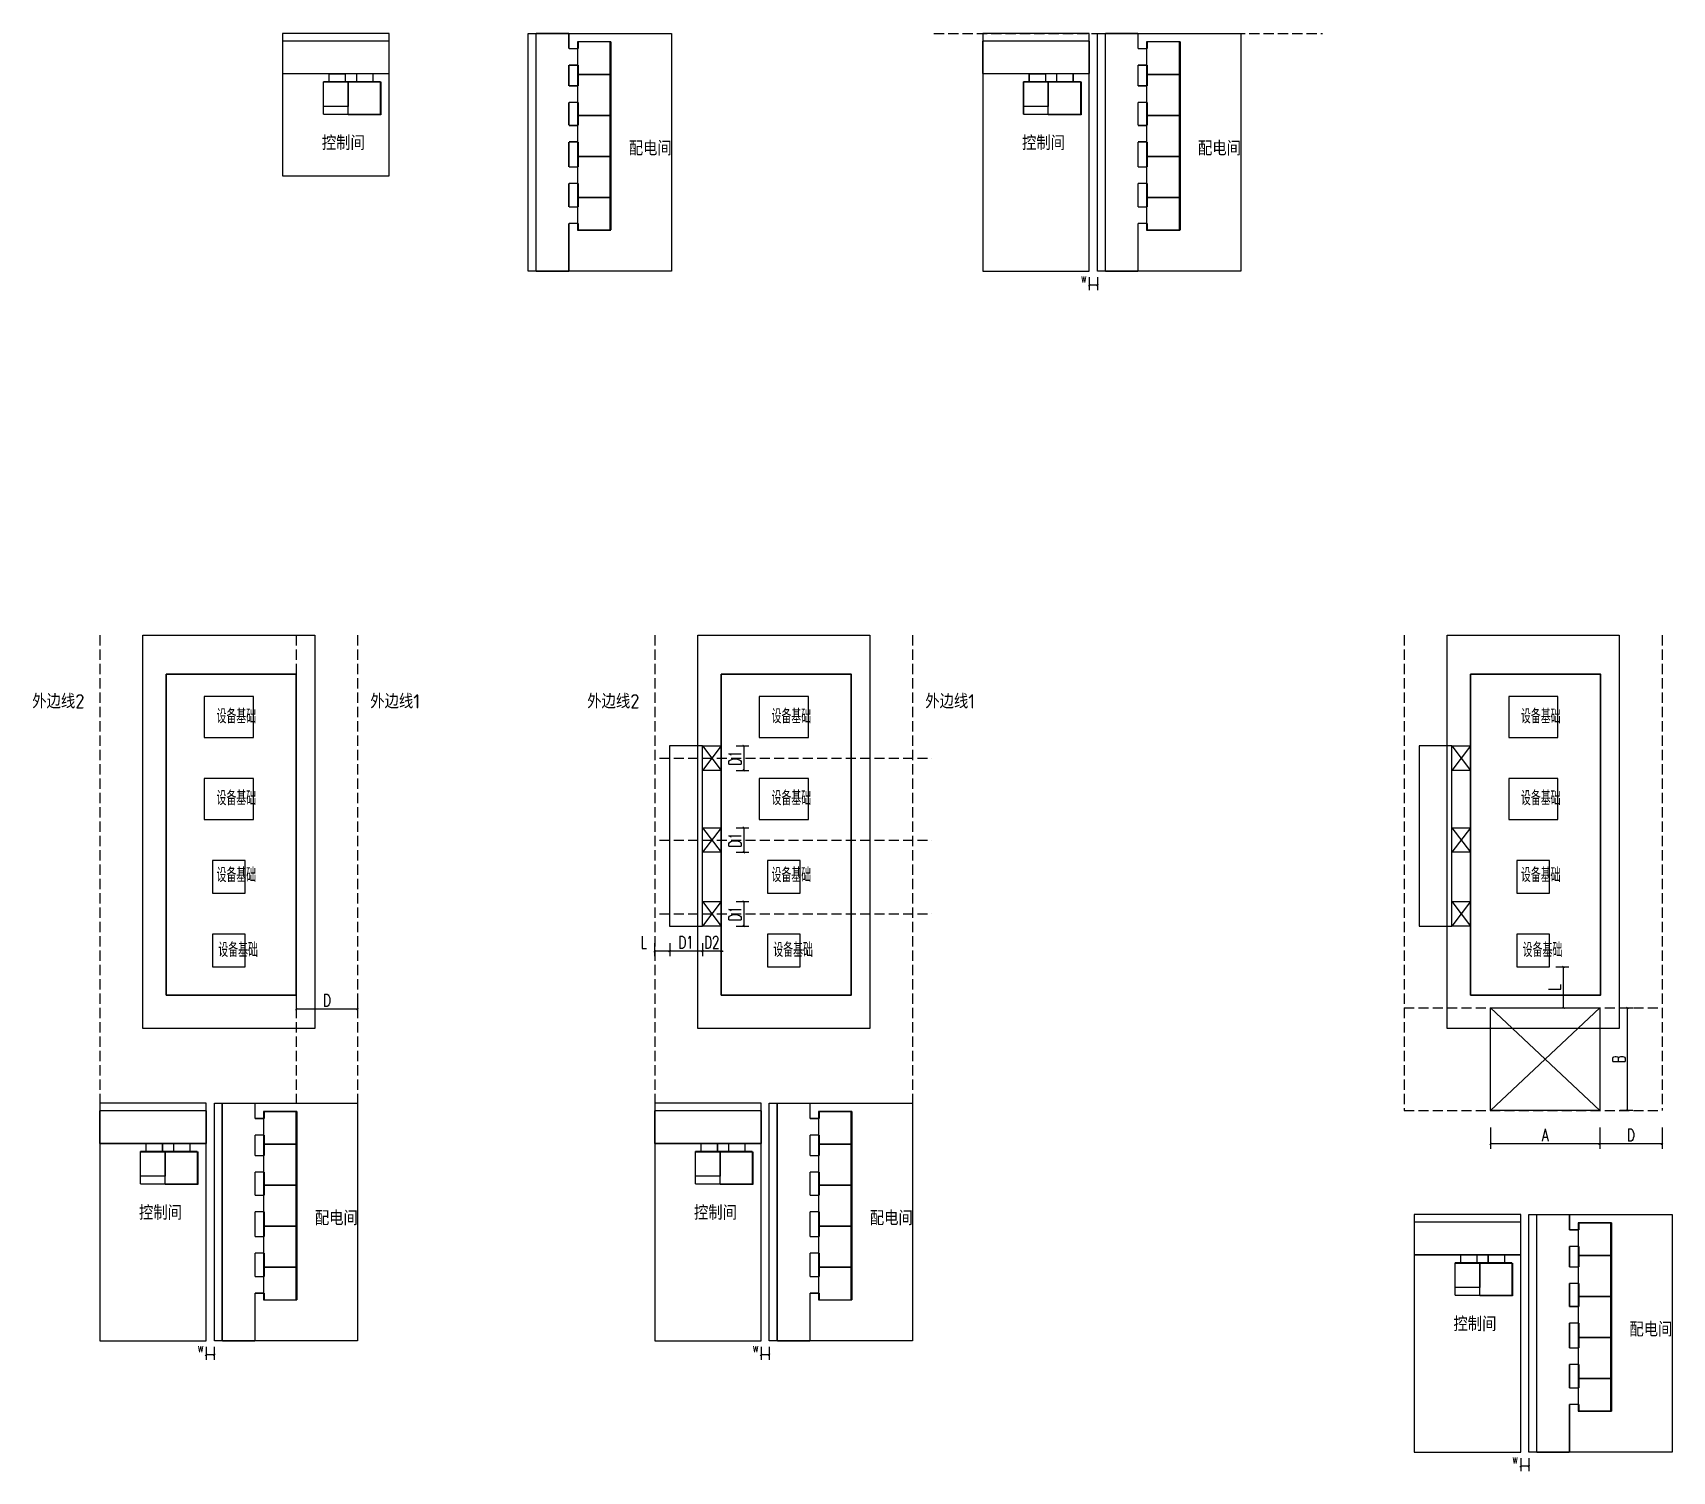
# Model space of a CAD drawing. Header units: millimetres. Extents: x 1742399 to 4898386, y 2481636 to 5226310.
# Drawn here: x 2439690 to 2479725, y 2654771 to 2689887 of the extents above; entities that cross this region are included whole.
import ezdxf

# ---------------------------------------------------------------- set-up
doc = ezdxf.new("R2010")
doc.units = ezdxf.units.MM
doc.header["$LTSCALE"] = 1000
doc.linetypes.add('DASH', pattern=[0.35, 0.25, -0.1])
for name, color, linetype in [('E-电缆沟', 2, 'Continuous'), ('E-箱柜', 3, 'Continuous'), ('PUB_DIM', 3, 'Continuous'), ('YHG_填充', 8, 'Continuous'), ('YHJ_剖面_梁板', 4, 'Continuous'), ('控制间轮廓', 7, 'Continuous'), ('电缆沟', 7, 'Continuous'), ('配电间轮廓', 7, 'Continuous')]:
    doc.layers.add(name, color=color, linetype=linetype)
doc.layers.add('管', color=1, linetype='Continuous', lineweight=30)
doc.styles.add('_TCH_DIM_T3', font='SIMPLEX', dxfattribs={"width": 0.705882, "bigfont": 'GBCBIG'})
doc.styles.add('tssdeng', font='tssdeng.shx', dxfattribs={"width": 0.7, "bigfont": 'hztxt.shx'})
doc.dimstyles.new('_TCH_ARCH&&50', dxfattribs={"dimtxt": 148.75, "dimasz": 50, "dimexe": 125, "dimexo": 150, "dimgap": 63.125, "dimtad": 1, "dimdec": 0, "dimzin": 0, "dimdsep": 46, "dimtxsty": '_TCH_DIM_T3', "dimblk": 'ARCHTICK', "dimcen": 0.09, "dimclrt": 7, "dimazin": 2, "dimtfac": 1, "dimtdec": 0, "dimtix": 1, "dimtmove": 2, "dimatfit": 3, "dimfxl": 75, "dimtolj": 1, "dimtzin": 0, "dimarcsym": 0})

# ---------------------------------------------------------------- blocks, each defined once
blk = doc.blocks.new('_ArchTick')
at = {"color": 0, "linetype": 'ByBlock', "const_width": 0.4}
blk.add_lwpolyline([(-0.5, -0.5), (0.5, 0.5)], dxfattribs=at)
blk = doc.blocks.new('*D872')
at = {"layer": 'Defpoints', "color": 0, "transparency": 16777216}
for p in [(2465489, 2684070), (2465689, 2684070), (2465489, 2683730)]:
    blk.add_point(p, dxfattribs=at)
at = {"layer": 'PUB_DIM', "color": 0, "lineweight": -2, "transparency": 16777216}
for p, q in [((2465489, 2683920), (2465489, 2683605)), ((2465689, 2683730), (2465489, 2683730)), ((2465689, 2683920), (2465689, 2683605))]:
    blk.add_line(p, q, dxfattribs=at)
at = {"layer": 'PUB_DIM', "color": 0, "lineweight": -2, "transparency": 16777216, "xscale": 50, "yscale": 50, "zscale": 50}
for p, rotation in [((2465489, 2683730), 180.000000000667), ((2465689, 2683730), 6.669864660580059e-10)]:
    blk.add_blockref('_ArchTick', p, dxfattribs=dict(at, rotation=rotation))
at = {"layer": 'PUB_DIM', "color": 7, "transparency": 16777216, "insert": (2465356, 2683867), "char_height": 148.8, "attachment_point": 5, "style": '_TCH_DIM_T3'}
blk.add_mtext('\\A1;W', dxfattribs=at)
blk = doc.blocks.new('*D873')
at = {"layer": 'Defpoints', "color": 0, "transparency": 16777216}
for p in [(2446123, 2666393), (2447623, 2666393), (2446123, 2666053)]:
    blk.add_point(p, dxfattribs=at)
at = {"layer": 'PUB_DIM', "color": 0, "lineweight": -2, "transparency": 16777216}
for p, q in [((2446123, 2666243), (2446123, 2665928)), ((2447623, 2666053), (2446123, 2666053)), ((2447623, 2666243), (2447623, 2665928))]:
    blk.add_line(p, q, dxfattribs=at)
at = {"layer": 'PUB_DIM', "color": 0, "lineweight": -2, "transparency": 16777216, "xscale": 50, "yscale": 50, "zscale": 50}
for p, rotation in [((2446123, 2666053), 180.000000000089), ((2447623, 2666053), 8.896883230136154e-11)]:
    blk.add_blockref('_ArchTick', p, dxfattribs=dict(at, rotation=rotation))
at = {"layer": 'PUB_DIM', "color": 7, "transparency": 16777216, "insert": (2446873, 2666266), "char_height": 300, "attachment_point": 5, "style": '_TCH_DIM_T3'}
blk.add_mtext('\\A1;D', dxfattribs=at)
blk = doc.blocks.new('*D874')
at = {"layer": 'Defpoints', "color": 0, "transparency": 16777216}
for p in [(2455243, 2667810), (2456043, 2667810), (2455243, 2667470)]:
    blk.add_point(p, dxfattribs=at)
at = {"layer": 'PUB_DIM', "color": 0, "lineweight": -2, "transparency": 16777216}
for p, q in [((2455243, 2667660), (2455243, 2667345)), ((2456043, 2667660), (2456043, 2667345)), ((2456043, 2667470), (2455243, 2667470))]:
    blk.add_line(p, q, dxfattribs=at)
at = {"layer": 'PUB_DIM', "color": 0, "lineweight": -2, "transparency": 16777216, "xscale": 50, "yscale": 50, "zscale": 50}
for p, rotation in [((2455243, 2667470), 180.0000000001667), ((2456043, 2667470), 1.667466165145015e-10)]:
    blk.add_blockref('_ArchTick', p, dxfattribs=dict(at, rotation=rotation))
at = {"layer": 'PUB_DIM', "color": 7, "transparency": 16777216, "insert": (2455643, 2667683), "char_height": 300, "attachment_point": 5, "style": '_TCH_DIM_T3'}
blk.add_mtext('\\A1;D1', dxfattribs=at)
blk = doc.blocks.new('*D875')
at = {"layer": 'Defpoints', "color": 0, "transparency": 16777216}
for p in [(2456043, 2667810), (2456503, 2667810), (2456043, 2667470)]:
    blk.add_point(p, dxfattribs=at)
at = {"layer": 'PUB_DIM', "color": 0, "lineweight": -2, "transparency": 16777216}
for p, q in [((2456043, 2667660), (2456043, 2667345)), ((2456503, 2667660), (2456503, 2667345)), ((2456043, 2667470), (2455993, 2667470)), ((2456503, 2667470), (2456043, 2667470)), ((2456503, 2667470), (2456553, 2667470))]:
    blk.add_line(p, q, dxfattribs=at)
at = {"layer": 'PUB_DIM', "color": 0, "lineweight": -2, "transparency": 16777216, "xscale": 50, "yscale": 50, "zscale": 50}
for p, rotation in [((2456043, 2667470), 2.899648091996659e-10), ((2456503, 2667470), 180.00000000029)]:
    blk.add_blockref('_ArchTick', p, dxfattribs=dict(at, rotation=rotation))
at = {"layer": 'PUB_DIM', "color": 7, "transparency": 16777216, "insert": (2456273, 2667683), "char_height": 300, "width": 141.18, "attachment_point": 5, "style": '_TCH_DIM_T3'}
blk.add_mtext('\\A1;D2', dxfattribs=at)
blk = doc.blocks.new('*D876')
at = {"layer": 'Defpoints', "color": 0, "transparency": 16777216}
for p in [(2456713, 2668681), (2456713, 2668081), (2457053, 2668081)]:
    blk.add_point(p, dxfattribs=at)
at = {"layer": 'PUB_DIM', "color": 0, "lineweight": -2, "transparency": 16777216}
for p, q in [((2456863, 2668681), (2457178, 2668681)), ((2457053, 2668681), (2457053, 2668081)), ((2456863, 2668081), (2457178, 2668081))]:
    blk.add_line(p, q, dxfattribs=at)
at = {"layer": 'PUB_DIM', "color": 0, "lineweight": -2, "transparency": 16777216, "xscale": 50, "yscale": 50, "zscale": 50}
for p, rotation in [((2457053, 2668681), 90), ((2457053, 2668081), 270)]:
    blk.add_blockref('_ArchTick', p, dxfattribs=dict(at, rotation=rotation))
at = {"layer": 'PUB_DIM', "color": 7, "transparency": 16777216, "insert": (2456840, 2668381), "char_height": 300, "attachment_point": 5, "rotation": 90, "style": '_TCH_DIM_T3'}
blk.add_mtext('\\A1;D1', dxfattribs=at)
blk = doc.blocks.new('*D877')
at = {"layer": 'Defpoints', "color": 0, "transparency": 16777216}
for p in [(2456713, 2670481), (2456713, 2669881), (2457053, 2669881)]:
    blk.add_point(p, dxfattribs=at)
at = {"layer": 'PUB_DIM', "color": 0, "lineweight": -2, "transparency": 16777216}
for p, q in [((2456863, 2670481), (2457178, 2670481)), ((2457053, 2670481), (2457053, 2669881)), ((2456863, 2669881), (2457178, 2669881))]:
    blk.add_line(p, q, dxfattribs=at)
at = {"layer": 'PUB_DIM', "color": 0, "lineweight": -2, "transparency": 16777216, "xscale": 50, "yscale": 50, "zscale": 50}
for p, rotation in [((2457053, 2670481), 90), ((2457053, 2669881), 270)]:
    blk.add_blockref('_ArchTick', p, dxfattribs=dict(at, rotation=rotation))
at = {"layer": 'PUB_DIM', "color": 7, "transparency": 16777216, "insert": (2456840, 2670181), "char_height": 300, "attachment_point": 5, "rotation": 90, "style": '_TCH_DIM_T3'}
blk.add_mtext('\\A1;D1', dxfattribs=at)
blk = doc.blocks.new('*D878')
at = {"layer": 'Defpoints', "color": 0, "transparency": 16777216}
for p in [(2456713, 2672481), (2456713, 2671881), (2457053, 2671881)]:
    blk.add_point(p, dxfattribs=at)
at = {"layer": 'PUB_DIM', "color": 0, "lineweight": -2, "transparency": 16777216}
for p, q in [((2456863, 2672481), (2457178, 2672481)), ((2457053, 2672481), (2457053, 2671881)), ((2456863, 2671881), (2457178, 2671881))]:
    blk.add_line(p, q, dxfattribs=at)
at = {"layer": 'PUB_DIM', "color": 0, "lineweight": -2, "transparency": 16777216, "xscale": 50, "yscale": 50, "zscale": 50}
for p, rotation in [((2457053, 2672481), 90), ((2457053, 2671881), 270)]:
    blk.add_blockref('_ArchTick', p, dxfattribs=dict(at, rotation=rotation))
at = {"layer": 'PUB_DIM', "color": 7, "transparency": 16777216, "insert": (2456840, 2672181), "char_height": 300, "attachment_point": 5, "rotation": 90, "style": '_TCH_DIM_T3'}
blk.add_mtext('\\A1;D1', dxfattribs=at)
blk = doc.blocks.new('*D879')
at = {"layer": 'Defpoints', "color": 0, "transparency": 16777216}
for p in [(2454876, 2667810), (2455243, 2667810), (2454876, 2667470)]:
    blk.add_point(p, dxfattribs=at)
at = {"layer": 'PUB_DIM', "color": 0, "lineweight": -2, "transparency": 16777216}
for p, q in [((2454876, 2667660), (2454876, 2667345)), ((2455243, 2667660), (2455243, 2667345)), ((2455243, 2667470), (2454876, 2667470))]:
    blk.add_line(p, q, dxfattribs=at)
at = {"layer": 'PUB_DIM', "color": 0, "lineweight": -2, "transparency": 16777216, "xscale": 50, "yscale": 50, "zscale": 50}
for p, rotation in [((2454876, 2667470), 180.0000000003643), ((2455243, 2667470), 3.643485513293853e-10)]:
    blk.add_blockref('_ArchTick', p, dxfattribs=dict(at, rotation=rotation))
at = {"layer": 'PUB_DIM', "color": 7, "transparency": 16777216, "insert": (2454609, 2667683), "char_height": 300, "attachment_point": 5, "style": '_TCH_DIM_T3'}
blk.add_mtext('\\A1;L', dxfattribs=at)
blk = doc.blocks.new('*D881')
at = {"layer": 'Defpoints', "color": 0, "transparency": 16777216}
for p in [(2476732, 2667081), (2477072, 2667081), (2476732, 2666081)]:
    blk.add_point(p, dxfattribs=at)
at = {"layer": 'PUB_DIM', "color": 0, "lineweight": -2, "transparency": 16777216}
for p, q in [((2476882, 2667081), (2477197, 2667081)), ((2477072, 2666081), (2477072, 2667081)), ((2476882, 2666081), (2477197, 2666081))]:
    blk.add_line(p, q, dxfattribs=at)
at = {"layer": 'PUB_DIM', "color": 0, "lineweight": -2, "transparency": 16777216, "xscale": 50, "yscale": 50, "zscale": 50}
for p, rotation in [((2477072, 2667081), 90), ((2477072, 2666081), 270)]:
    blk.add_blockref('_ArchTick', p, dxfattribs=dict(at, rotation=rotation))
at = {"layer": 'PUB_DIM', "color": 7, "transparency": 16777216, "insert": (2476858, 2666581), "char_height": 300, "width": 60, "attachment_point": 5, "rotation": 90, "style": '_TCH_DIM_T3'}
blk.add_mtext('\\A1;L', dxfattribs=at)
blk = doc.blocks.new('*D880')
at = {"layer": 'Defpoints', "color": 0, "transparency": 16777216}
for p in [(2478296, 2666081), (2478636, 2666081), (2478296, 2663581)]:
    blk.add_point(p, dxfattribs=at)
at = {"layer": 'PUB_DIM', "color": 0, "lineweight": -2, "transparency": 16777216}
for p, q in [((2478446, 2666081), (2478761, 2666081)), ((2478636, 2663581), (2478636, 2666081)), ((2478446, 2663581), (2478761, 2663581))]:
    blk.add_line(p, q, dxfattribs=at)
at = {"layer": 'PUB_DIM', "color": 0, "lineweight": -2, "transparency": 16777216, "xscale": 50, "yscale": 50, "zscale": 50}
for p, rotation in [((2478636, 2666081), 90), ((2478636, 2663581), 270)]:
    blk.add_blockref('_ArchTick', p, dxfattribs=dict(at, rotation=rotation))
at = {"layer": 'PUB_DIM', "color": 7, "transparency": 16777216, "insert": (2478423, 2664831), "char_height": 300, "width": 60, "attachment_point": 5, "rotation": 90, "style": '_TCH_DIM_T3'}
blk.add_mtext('\\A1;B ', dxfattribs=at)
blk = doc.blocks.new('*D882')
at = {"layer": 'Defpoints', "color": 0, "transparency": 16777216}
for p in [(2477955, 2663314), (2479477, 2663314), (2477955, 2662764)]:
    blk.add_point(p, dxfattribs=at)
at = {"layer": 'PUB_DIM', "color": 0, "lineweight": -2, "transparency": 16777216}
for p, q in [((2477955, 2663164), (2477955, 2662639)), ((2479477, 2663164), (2479477, 2662639)), ((2479477, 2662764), (2477955, 2662764))]:
    blk.add_line(p, q, dxfattribs=at)
at = {"layer": 'PUB_DIM', "color": 0, "lineweight": -2, "transparency": 16777216, "xscale": 50, "yscale": 50, "zscale": 50}
for p, rotation in [((2477955, 2662764), 180.0000000000526), ((2479477, 2662764), 5.259792601464142e-11)]:
    blk.add_blockref('_ArchTick', p, dxfattribs=dict(at, rotation=rotation))
at = {"layer": 'PUB_DIM', "color": 7, "transparency": 16777216, "insert": (2478716, 2662977), "char_height": 300, "width": 262.18, "attachment_point": 5, "style": '_TCH_DIM_T3'}
blk.add_mtext('\\A1;D', dxfattribs=at)
blk = doc.blocks.new('*D883')
at = {"layer": 'Defpoints', "color": 0, "transparency": 16777216}
for p in [(2475291, 2663314), (2477955, 2663314), (2475291, 2662764)]:
    blk.add_point(p, dxfattribs=at)
at = {"layer": 'PUB_DIM', "color": 0, "lineweight": -2, "transparency": 16777216}
for p, q in [((2475291, 2663164), (2475291, 2662639)), ((2477955, 2663164), (2477955, 2662639)), ((2477955, 2662764), (2475291, 2662764))]:
    blk.add_line(p, q, dxfattribs=at)
at = {"layer": 'PUB_DIM', "color": 0, "lineweight": -2, "transparency": 16777216, "xscale": 50, "yscale": 50, "zscale": 50}
for p, rotation in [((2475291, 2662764), 180.0000000000201), ((2477955, 2662764), 2.006395050102583e-11)]:
    blk.add_blockref('_ArchTick', p, dxfattribs=dict(at, rotation=rotation))
at = {"layer": 'PUB_DIM', "color": 7, "transparency": 16777216, "insert": (2476623, 2662977), "char_height": 300, "width": 262.18, "attachment_point": 5, "style": '_TCH_DIM_T3'}
blk.add_mtext('\\A1;A', dxfattribs=at)
blk = doc.blocks.new('*D920')
at = {"layer": 'Defpoints', "color": 0, "transparency": 16777216}
for p in [(2443923, 2657953), (2444123, 2657953), (2443923, 2657613)]:
    blk.add_point(p, dxfattribs=at)
at = {"layer": 'PUB_DIM', "color": 0, "lineweight": -2, "transparency": 16777216}
for p, q in [((2443923, 2657803), (2443923, 2657488)), ((2444123, 2657613), (2443923, 2657613)), ((2444123, 2657803), (2444123, 2657488))]:
    blk.add_line(p, q, dxfattribs=at)
at = {"layer": 'PUB_DIM', "color": 0, "lineweight": -2, "transparency": 16777216, "xscale": 50, "yscale": 50, "zscale": 50}
for p, rotation in [((2443923, 2657613), 180.000000000667), ((2444123, 2657613), 6.669864660580059e-10)]:
    blk.add_blockref('_ArchTick', p, dxfattribs=dict(at, rotation=rotation))
at = {"layer": 'PUB_DIM', "color": 7, "transparency": 16777216, "insert": (2443790, 2657751), "char_height": 148.8, "attachment_point": 5, "style": '_TCH_DIM_T3'}
blk.add_mtext('\\A1;W', dxfattribs=at)
blk = doc.blocks.new('*D921')
at = {"layer": 'Defpoints', "color": 0, "transparency": 16777216}
for p in [(2457476, 2657953), (2457676, 2657953), (2457476, 2657613)]:
    blk.add_point(p, dxfattribs=at)
at = {"layer": 'PUB_DIM', "color": 0, "lineweight": -2, "transparency": 16777216}
for p, q in [((2457476, 2657803), (2457476, 2657488)), ((2457676, 2657613), (2457476, 2657613)), ((2457676, 2657803), (2457676, 2657488))]:
    blk.add_line(p, q, dxfattribs=at)
at = {"layer": 'PUB_DIM', "color": 0, "lineweight": -2, "transparency": 16777216, "xscale": 50, "yscale": 50, "zscale": 50}
for p, rotation in [((2457476, 2657613), 180.000000000667), ((2457676, 2657613), 6.669864660580059e-10)]:
    blk.add_blockref('_ArchTick', p, dxfattribs=dict(at, rotation=rotation))
at = {"layer": 'PUB_DIM', "color": 7, "transparency": 16777216, "insert": (2457343, 2657751), "char_height": 148.8, "attachment_point": 5, "style": '_TCH_DIM_T3'}
blk.add_mtext('\\A1;W', dxfattribs=at)
blk = doc.blocks.new('*D922')
at = {"layer": 'Defpoints', "color": 0, "transparency": 16777216}
for p in [(2476025, 2655236), (2476225, 2655236), (2476025, 2654896)]:
    blk.add_point(p, dxfattribs=at)
at = {"layer": 'PUB_DIM', "color": 0, "lineweight": -2, "transparency": 16777216}
for p, q in [((2476025, 2655086), (2476025, 2654771)), ((2476225, 2654896), (2476025, 2654896)), ((2476225, 2655086), (2476225, 2654771))]:
    blk.add_line(p, q, dxfattribs=at)
at = {"layer": 'PUB_DIM', "color": 0, "lineweight": -2, "transparency": 16777216, "xscale": 50, "yscale": 50, "zscale": 50}
for p, rotation in [((2476025, 2654896), 180.000000000667), ((2476225, 2654896), 6.669864660580059e-10)]:
    blk.add_blockref('_ArchTick', p, dxfattribs=dict(at, rotation=rotation))
at = {"layer": 'PUB_DIM', "color": 7, "transparency": 16777216, "insert": (2475892, 2655033), "char_height": 148.8, "attachment_point": 5, "style": '_TCH_DIM_T3'}
blk.add_mtext('\\A1;W', dxfattribs=at)

msp = doc.modelspace()

# ---------------------------------------------------------------- linework, layer by layer
at = {"layer": 'E-电缆沟', "const_width": 35}
for points in [[(2448390.5, 2689687), (2445790.5, 2689687)], [(2445790.5, 2689687), (2445790.5, 2688887)], [(2448390.5, 2689687), (2448390.5, 2688887)], [(2451980.4, 2689869.9), (2451980.4, 2689297.2)], [(2451980.4, 2689869.9), (2452780.4, 2689869.9)], [(2452780.4, 2689869.9), (2452780.4, 2689497.2)], [(2453009.9, 2689669.7), (2453009.9, 2689497.2)], [(2453009.9, 2689669.7), (2453809.9, 2689669.7)], [(2453809.9, 2689669.7), (2453809.9, 2689297.2)], [(2465489.3, 2689687), (2462889.3, 2689687)], [(2462889.3, 2689687), (2462889.3, 2688887)], [(2465489.3, 2689687), (2465489.3, 2688887)], [(2465880.9, 2689869.9), (2465880.9, 2689297.2)], [(2465880.9, 2689869.9), (2466680.9, 2689869.9)], [(2466680.9, 2689869.9), (2466680.9, 2689497.2)], [(2466910.4, 2689669.7), (2466910.4, 2689497.2)], [(2466910.4, 2689669.7), (2467710.4, 2689669.7)], [(2467710.4, 2689669.7), (2467710.4, 2689297.2)], [(2451980.4, 2689297.2), (2451980.4, 2688391.8)], [(2453009.9, 2689497.2), (2452780.4, 2689497.2)], [(2453809.9, 2689297.2), (2453809.9, 2688391.8)], [(2465880.9, 2689297.2), (2465880.9, 2688391.8)], [(2466910.4, 2689497.2), (2466680.9, 2689497.2)], [(2467710.4, 2689297.2), (2467710.4, 2688391.8)], [(2448390.5, 2688887), (2445790.5, 2688887)], [(2446923.8, 2688696.3), (2446923.8, 2688886.7)], [(2447323.8, 2688886.7), (2446923.8, 2688886.7)], [(2447323.8, 2688696.3), (2447323.8, 2688886.7)], [(2447596.9, 2688696.4), (2447596.9, 2688887.6)], [(2447996.9, 2688887.6), (2447596.9, 2688887.6)], [(2447996.9, 2688696.4), (2447996.9, 2688887.6)], [(2453009.9, 2689097.2), (2452780.4, 2689097.2)], [(2452780.4, 2689097.2), (2452780.4, 2688591.8)], [(2453009.9, 2689097.2), (2453009.9, 2688591.8)], [(2465489.3, 2688887), (2462889.3, 2688887)], [(2464022.6, 2688696.3), (2464022.6, 2688886.7)], [(2464422.6, 2688886.7), (2464022.6, 2688886.7)], [(2464422.6, 2688696.3), (2464422.6, 2688886.7)], [(2464695.7, 2688696.4), (2464695.7, 2688887.6)], [(2465095.7, 2688887.6), (2464695.7, 2688887.6)], [(2465095.7, 2688696.4), (2465095.7, 2688887.6)], [(2466910.4, 2689097.2), (2466680.9, 2689097.2)], [(2466680.9, 2689097.2), (2466680.9, 2688591.8)], [(2466910.4, 2689097.2), (2466910.4, 2688591.8)], [(2448178.4, 2688697), (2446784.1, 2688697)], [(2446784.1, 2688697), (2446784.1, 2687897)], [(2447323.8, 2688696.3), (2446923.8, 2688696.3)], [(2447996.9, 2688696.4), (2447596.9, 2688696.4)], [(2448178.4, 2688697), (2448178.4, 2687897)], [(2451980.4, 2688391.8), (2451980.4, 2687424.8)], [(2453009.9, 2688591.8), (2452780.4, 2688591.8)], [(2453809.9, 2688391.8), (2453809.9, 2687424.8)], [(2465277.2, 2688697), (2463882.9, 2688697)], [(2463882.9, 2688697), (2463882.9, 2687897)], [(2464422.6, 2688696.3), (2464022.6, 2688696.3)], [(2465095.7, 2688696.4), (2464695.7, 2688696.4)], [(2465277.2, 2688697), (2465277.2, 2687897)], [(2465880.9, 2688391.8), (2465880.9, 2687424.8)], [(2466910.4, 2688591.8), (2466680.9, 2688591.8)], [(2467710.4, 2688391.8), (2467710.4, 2687424.8)], [(2453009.9, 2688191.8), (2452780.4, 2688191.8)], [(2452780.4, 2688191.8), (2452780.4, 2687624.8)], [(2453009.9, 2688191.8), (2453009.9, 2687624.8)], [(2466910.4, 2688191.8), (2466680.9, 2688191.8)], [(2466680.9, 2688191.8), (2466680.9, 2687624.8)], [(2466910.4, 2688191.8), (2466910.4, 2687624.8)], [(2448178.4, 2687897), (2446784.1, 2687897)], [(2453009.9, 2687624.8), (2452780.4, 2687624.8)], [(2465277.2, 2687897), (2463882.9, 2687897)], [(2466910.4, 2687624.8), (2466680.9, 2687624.8)], [(2451980.4, 2687424.8), (2451980.4, 2686413.3)], [(2452780.4, 2687224.8), (2452780.4, 2686613.3)], [(2453009.9, 2687224.8), (2452780.4, 2687224.8)], [(2453009.9, 2687224.8), (2453009.9, 2686613.3)], [(2453809.9, 2687424.8), (2453809.9, 2686413.3)], [(2465880.9, 2687424.8), (2465880.9, 2686413.3)], [(2466680.9, 2687224.8), (2466680.9, 2686613.3)], [(2466910.4, 2687224.8), (2466680.9, 2687224.8)], [(2466910.4, 2687224.8), (2466910.4, 2686613.3)], [(2467710.4, 2687424.8), (2467710.4, 2686413.3)], [(2451980.4, 2686413.3), (2451980.4, 2685434.8)], [(2453009.9, 2686613.3), (2452780.4, 2686613.3)], [(2453809.9, 2686413.3), (2453809.9, 2685434.8)], [(2465880.9, 2686413.3), (2465880.9, 2685434.8)], [(2466910.4, 2686613.3), (2466680.9, 2686613.3)], [(2467710.4, 2686413.3), (2467710.4, 2685434.8)], [(2453009.9, 2686213.3), (2452780.4, 2686213.3)], [(2452780.4, 2686213.3), (2452780.4, 2685634.8)], [(2453009.9, 2686213.3), (2453009.9, 2685634.8)], [(2466910.4, 2686213.3), (2466680.9, 2686213.3)], [(2466680.9, 2686213.3), (2466680.9, 2685634.8)], [(2466910.4, 2686213.3), (2466910.4, 2685634.8)], [(2453009.9, 2685634.8), (2452780.4, 2685634.8)], [(2466910.4, 2685634.8), (2466680.9, 2685634.8)], [(2451980.4, 2685434.8), (2451980.4, 2684065.1)], [(2453009.9, 2685234.8), (2452780.4, 2685234.8)], [(2452780.4, 2685234.8), (2452780.4, 2684065.1)], [(2453009.9, 2685234.8), (2453009.9, 2685069.9)], [(2453809.9, 2685434.8), (2453809.9, 2685069.9)], [(2465880.9, 2685434.8), (2465880.9, 2684065.1)], [(2466910.4, 2685234.8), (2466680.9, 2685234.8)], [(2466680.9, 2685234.8), (2466680.9, 2684065.1)], [(2466910.4, 2685234.8), (2466910.4, 2685069.9)], [(2467710.4, 2685434.8), (2467710.4, 2685069.9)], [(2453009.9, 2685069.9), (2453809.9, 2685069.9)], [(2466910.4, 2685069.9), (2467710.4, 2685069.9)], [(2451980.4, 2684065.1), (2452780.4, 2684065.1)], [(2465880.9, 2684065.1), (2466680.9, 2684065.1)], [(2443923.4, 2663570.4), (2441323.4, 2663570.4)], [(2441323.4, 2663570.4), (2441323.4, 2662770.4)], [(2443923.4, 2663570.4), (2443923.4, 2662770.4)], [(2444315, 2663753.2), (2444315, 2663180.5)], [(2445115, 2663753.2), (2445115, 2663380.5)], [(2445344.5, 2663553), (2445344.5, 2663380.5)], [(2445344.5, 2663553), (2446144.5, 2663553)], [(2446144.5, 2663553), (2446144.5, 2663180.5)], [(2457476.5, 2663570.4), (2454876.5, 2663570.4)], [(2454876.5, 2663570.4), (2454876.5, 2662770.4)], [(2457476.5, 2663570.4), (2457476.5, 2662770.4)], [(2457868, 2663753.2), (2457868, 2663180.5)], [(2458668, 2663753.2), (2458668, 2663380.5)], [(2458897.5, 2663553), (2458897.5, 2663380.5)], [(2458897.5, 2663553), (2459697.5, 2663553)], [(2459697.5, 2663553), (2459697.5, 2663180.5)], [(2444315, 2663180.5), (2444315, 2662275.1)], [(2445344.5, 2663380.5), (2445115, 2663380.5)], [(2446144.5, 2663180.5), (2446144.5, 2662275.1)], [(2457868, 2663180.5), (2457868, 2662275.1)], [(2458897.5, 2663380.5), (2458668, 2663380.5)], [(2459697.5, 2663180.5), (2459697.5, 2662275.1)], [(2443923.4, 2662770.4), (2441323.4, 2662770.4)], [(2442456.7, 2662579.7), (2442456.7, 2662770.1)], [(2442856.7, 2662770.1), (2442456.7, 2662770.1)], [(2442856.7, 2662579.7), (2442856.7, 2662770.1)], [(2443129.8, 2662579.7), (2443129.8, 2662770.9)], [(2443529.8, 2662770.9), (2443129.8, 2662770.9)], [(2443529.8, 2662579.7), (2443529.8, 2662770.9)], [(2445344.5, 2662980.5), (2445115, 2662980.5)], [(2445115, 2662980.5), (2445115, 2662475.1)], [(2445344.5, 2662980.5), (2445344.5, 2662475.1)], [(2457476.5, 2662770.4), (2454876.5, 2662770.4)], [(2456009.8, 2662579.7), (2456009.8, 2662770.1)], [(2456409.8, 2662770.1), (2456009.8, 2662770.1)], [(2456409.8, 2662579.7), (2456409.8, 2662770.1)], [(2456682.8, 2662579.7), (2456682.8, 2662770.9)], [(2457082.8, 2662770.9), (2456682.8, 2662770.9)], [(2457082.8, 2662579.7), (2457082.8, 2662770.9)], [(2458897.5, 2662980.5), (2458668, 2662980.5)], [(2458668, 2662980.5), (2458668, 2662475.1)], [(2458897.5, 2662980.5), (2458897.5, 2662475.1)], [(2443711.2, 2662580.3), (2442317, 2662580.3)], [(2442317, 2662580.3), (2442317, 2661780.3)], [(2442856.7, 2662579.7), (2442456.7, 2662579.7)], [(2443529.8, 2662579.7), (2443129.8, 2662579.7)], [(2443711.2, 2662580.3), (2443711.2, 2661780.3)], [(2445344.5, 2662475.1), (2445115, 2662475.1)], [(2457264.3, 2662580.3), (2455870, 2662580.3)], [(2455870, 2662580.3), (2455870, 2661780.3)], [(2456409.8, 2662579.7), (2456009.8, 2662579.7)], [(2457082.8, 2662579.7), (2456682.8, 2662579.7)], [(2457264.3, 2662580.3), (2457264.3, 2661780.3)], [(2458897.5, 2662475.1), (2458668, 2662475.1)], [(2444315, 2662275.1), (2444315, 2661308.2)], [(2445344.5, 2662075.1), (2445115, 2662075.1)], [(2445115, 2662075.1), (2445115, 2661508.2)], [(2445344.5, 2662075.1), (2445344.5, 2661508.2)], [(2446144.5, 2662275.1), (2446144.5, 2661308.2)], [(2457868, 2662275.1), (2457868, 2661308.2)], [(2458897.5, 2662075.1), (2458668, 2662075.1)], [(2458668, 2662075.1), (2458668, 2661508.2)], [(2458897.5, 2662075.1), (2458897.5, 2661508.2)], [(2459697.5, 2662275.1), (2459697.5, 2661308.2)], [(2443711.2, 2661780.3), (2442317, 2661780.3)], [(2457264.3, 2661780.3), (2455870, 2661780.3)], [(2444315, 2661308.2), (2444315, 2660296.6)], [(2445344.5, 2661508.2), (2445115, 2661508.2)], [(2446144.5, 2661308.2), (2446144.5, 2660296.6)], [(2457868, 2661308.2), (2457868, 2660296.6)], [(2458897.5, 2661508.2), (2458668, 2661508.2)], [(2459697.5, 2661308.2), (2459697.5, 2660296.6)], [(2445115, 2661108.2), (2445115, 2660496.6)], [(2445344.5, 2661108.2), (2445115, 2661108.2)], [(2445344.5, 2661108.2), (2445344.5, 2660496.6)], [(2458668, 2661108.2), (2458668, 2660496.6)], [(2458897.5, 2661108.2), (2458668, 2661108.2)], [(2458897.5, 2661108.2), (2458897.5, 2660496.6)], [(2476025.3, 2660852.9), (2473425.3, 2660852.9)], [(2473425.3, 2660852.9), (2473425.3, 2660052.9)], [(2476025.3, 2660852.9), (2476025.3, 2660052.9)], [(2476416.8, 2661035.7), (2476416.8, 2660463)], [(2477216.8, 2661035.7), (2477216.8, 2660663)], [(2477446.3, 2660835.5), (2477446.3, 2660663)], [(2477446.3, 2660835.5), (2478246.3, 2660835.5)], [(2478246.3, 2660835.5), (2478246.3, 2660463)], [(2445344.5, 2660496.6), (2445115, 2660496.6)], [(2458897.5, 2660496.6), (2458668, 2660496.6)], [(2476416.8, 2660463), (2476416.8, 2659557.6)], [(2477446.3, 2660663), (2477216.8, 2660663)], [(2478246.3, 2660463), (2478246.3, 2659557.6)], [(2444315, 2660296.6), (2444315, 2659318.1)], [(2445344.5, 2660096.6), (2445115, 2660096.6)], [(2445115, 2660096.6), (2445115, 2659518.1)], [(2445344.5, 2660096.6), (2445344.5, 2659518.1)], [(2446144.5, 2660296.6), (2446144.5, 2659318.1)], [(2457868, 2660296.6), (2457868, 2659318.1)], [(2458897.5, 2660096.6), (2458668, 2660096.6)], [(2458668, 2660096.6), (2458668, 2659518.1)], [(2458897.5, 2660096.6), (2458897.5, 2659518.1)], [(2459697.5, 2660296.6), (2459697.5, 2659318.1)], [(2476025.3, 2660052.9), (2473425.3, 2660052.9)], [(2474558.6, 2659862.2), (2474558.6, 2660052.6)], [(2474958.6, 2660052.6), (2474558.6, 2660052.6)], [(2474958.6, 2659862.2), (2474958.6, 2660052.6)], [(2475231.6, 2659862.2), (2475231.6, 2660053.5)], [(2475631.6, 2660053.5), (2475231.6, 2660053.5)], [(2475631.6, 2659862.2), (2475631.6, 2660053.5)], [(2477446.3, 2660263), (2477216.8, 2660263)], [(2477216.8, 2660263), (2477216.8, 2659757.6)], [(2477446.3, 2660263), (2477446.3, 2659757.6)], [(2475813.1, 2659862.9), (2474418.8, 2659862.9)], [(2474418.8, 2659862.9), (2474418.8, 2659062.9)], [(2474958.6, 2659862.2), (2474558.6, 2659862.2)], [(2475631.6, 2659862.2), (2475231.6, 2659862.2)], [(2475813.1, 2659862.9), (2475813.1, 2659062.9)], [(2476416.8, 2659557.6), (2476416.8, 2658590.7)], [(2477446.3, 2659757.6), (2477216.8, 2659757.6)], [(2478246.3, 2659557.6), (2478246.3, 2658590.7)], [(2444315, 2659318.1), (2444315, 2657948.4)], [(2445344.5, 2659518.1), (2445115, 2659518.1)], [(2446144.5, 2659318.1), (2446144.5, 2658953.2)], [(2457868, 2659318.1), (2457868, 2657948.4)], [(2458897.5, 2659518.1), (2458668, 2659518.1)], [(2459697.5, 2659318.1), (2459697.5, 2658953.2)], [(2477446.3, 2659357.6), (2477216.8, 2659357.6)], [(2477216.8, 2659357.6), (2477216.8, 2658790.7)], [(2477446.3, 2659357.6), (2477446.3, 2658790.7)], [(2445344.5, 2659118.1), (2445115, 2659118.1)], [(2445115, 2659118.1), (2445115, 2657948.4)], [(2445344.5, 2659118.1), (2445344.5, 2658953.2)], [(2445344.5, 2658953.2), (2446144.5, 2658953.2)], [(2458897.5, 2659118.1), (2458668, 2659118.1)], [(2458668, 2659118.1), (2458668, 2657948.4)], [(2458897.5, 2659118.1), (2458897.5, 2658953.2)], [(2458897.5, 2658953.2), (2459697.5, 2658953.2)], [(2475813.1, 2659062.9), (2474418.8, 2659062.9)], [(2477446.3, 2658790.7), (2477216.8, 2658790.7)], [(2476416.8, 2658590.7), (2476416.8, 2657579.1)], [(2477216.8, 2658390.7), (2477216.8, 2657779.1)], [(2477446.3, 2658390.7), (2477216.8, 2658390.7)], [(2477446.3, 2658390.7), (2477446.3, 2657779.1)], [(2478246.3, 2658590.7), (2478246.3, 2657579.1)], [(2444315, 2657948.4), (2445115, 2657948.4)], [(2457868, 2657948.4), (2458668, 2657948.4)], [(2476416.8, 2657579.1), (2476416.8, 2656600.6)], [(2477446.3, 2657779.1), (2477216.8, 2657779.1)], [(2478246.3, 2657579.1), (2478246.3, 2656600.6)], [(2477446.3, 2657379.1), (2477216.8, 2657379.1)], [(2477216.8, 2657379.1), (2477216.8, 2656800.6)], [(2477446.3, 2657379.1), (2477446.3, 2656800.6)], [(2477446.3, 2656800.6), (2477216.8, 2656800.6)], [(2476416.8, 2656600.6), (2476416.8, 2655230.9)], [(2477446.3, 2656400.6), (2477216.8, 2656400.6)], [(2477216.8, 2656400.6), (2477216.8, 2655230.9)], [(2477446.3, 2656400.6), (2477446.3, 2656235.7)], [(2478246.3, 2656600.6), (2478246.3, 2656235.7)], [(2477446.3, 2656235.7), (2478246.3, 2656235.7)], [(2476416.8, 2655230.9), (2477216.8, 2655230.9)]]:
    msp.add_lwpolyline(points, dxfattribs=at)
at = {"layer": 'E-箱柜', "color": 3}
for points in [[(2452988.9, 2688869.9), (2453788.9, 2688869.9), (2453788.9, 2689669.9), (2452988.9, 2689669.9)], [(2466889.3, 2688869.9), (2467689.3, 2688869.9), (2467689.3, 2689669.9), (2466889.3, 2689669.9)], [(2452988.9, 2687869.9), (2453788.9, 2687869.9), (2453788.9, 2688869.9), (2452988.9, 2688869.9)], [(2466889.3, 2687869.9), (2467689.3, 2687869.9), (2467689.3, 2688869.9), (2466889.3, 2688869.9)], [(2447390.5, 2688687), (2447390.5, 2688087), (2446790.5, 2688087), (2446790.5, 2688687)], [(2447390.5, 2687887), (2447390.5, 2688687), (2448190.5, 2688687), (2448190.5, 2687887)], [(2464489.3, 2688687), (2464489.3, 2688087), (2463889.3, 2688087), (2463889.3, 2688687)], [(2464489.3, 2687887), (2464489.3, 2688687), (2465289.3, 2688687), (2465289.3, 2687887)], [(2452988.9, 2686869.9), (2453788.9, 2686869.9), (2453788.9, 2687869.9), (2452988.9, 2687869.9)], [(2466889.3, 2686869.9), (2467689.3, 2686869.9), (2467689.3, 2687869.9), (2466889.3, 2687869.9)], [(2452988.9, 2685869.9), (2453788.9, 2685869.9), (2453788.9, 2686869.9), (2452988.9, 2686869.9)], [(2466889.3, 2685869.9), (2467689.3, 2685869.9), (2467689.3, 2686869.9), (2466889.3, 2686869.9)], [(2452988.9, 2685069.9), (2453788.9, 2685069.9), (2453788.9, 2685869.9), (2452988.9, 2685869.9)], [(2466889.3, 2685069.9), (2467689.3, 2685069.9), (2467689.3, 2685869.9), (2466889.3, 2685869.9)], [(2445323.4, 2662753.2), (2446123.4, 2662753.2), (2446123.4, 2663553.2), (2445323.4, 2663553.2)], [(2458876.5, 2662753.2), (2459676.5, 2662753.2), (2459676.5, 2663553.2), (2458876.5, 2663553.2)], [(2445323.4, 2661753.2), (2446123.4, 2661753.2), (2446123.4, 2662753.2), (2445323.4, 2662753.2)], [(2458876.5, 2661753.2), (2459676.5, 2661753.2), (2459676.5, 2662753.2), (2458876.5, 2662753.2)], [(2442923.4, 2662570.4), (2442923.4, 2661970.4), (2442323.4, 2661970.4), (2442323.4, 2662570.4)], [(2442923.4, 2661770.4), (2442923.4, 2662570.4), (2443723.4, 2662570.4), (2443723.4, 2661770.4)], [(2456476.5, 2662570.4), (2456476.5, 2661970.4), (2455876.5, 2661970.4), (2455876.5, 2662570.4)], [(2456476.5, 2661770.4), (2456476.5, 2662570.4), (2457276.5, 2662570.4), (2457276.5, 2661770.4)], [(2445323.4, 2660753.2), (2446123.4, 2660753.2), (2446123.4, 2661753.2), (2445323.4, 2661753.2)], [(2458876.5, 2660753.2), (2459676.5, 2660753.2), (2459676.5, 2661753.2), (2458876.5, 2661753.2)], [(2445323.4, 2659753.2), (2446123.4, 2659753.2), (2446123.4, 2660753.2), (2445323.4, 2660753.2)], [(2458876.5, 2659753.2), (2459676.5, 2659753.2), (2459676.5, 2660753.2), (2458876.5, 2660753.2)], [(2477425.3, 2660035.7), (2478225.3, 2660035.7), (2478225.3, 2660835.7), (2477425.3, 2660835.7)], [(2477425.3, 2659035.7), (2478225.3, 2659035.7), (2478225.3, 2660035.7), (2477425.3, 2660035.7)], [(2445323.4, 2658953.2), (2446123.4, 2658953.2), (2446123.4, 2659753.2), (2445323.4, 2659753.2)], [(2458876.5, 2658953.2), (2459676.5, 2658953.2), (2459676.5, 2659753.2), (2458876.5, 2659753.2)], [(2475025.3, 2659852.9), (2475025.3, 2659252.9), (2474425.3, 2659252.9), (2474425.3, 2659852.9)], [(2475025.3, 2659052.9), (2475025.3, 2659852.9), (2475825.3, 2659852.9), (2475825.3, 2659052.9)], [(2477425.3, 2658035.7), (2478225.3, 2658035.7), (2478225.3, 2659035.7), (2477425.3, 2659035.7)], [(2477425.3, 2657035.7), (2478225.3, 2657035.7), (2478225.3, 2658035.7), (2477425.3, 2658035.7)], [(2477425.3, 2656235.7), (2478225.3, 2656235.7), (2478225.3, 2657035.7), (2477425.3, 2657035.7)]]:
    msp.add_lwpolyline(points, close=True, dxfattribs=at)
at = {"layer": 'YHG_填充', "linetype": 'DASH'}
for points in [[(2461694.9, 2689869.9), (2471183.6, 2689869.9)], [(2441323.4, 2675180.5), (2441323.4, 2663753.2)], [(2446123.4, 2675180.5), (2446123.4, 2663753.2)], [(2447623.4, 2675180.5), (2447623.4, 2663753.2)], [(2454876.5, 2675180.5), (2454876.5, 2663753.2)], [(2461176.5, 2675180.5), (2461176.5, 2663753.2)], [(2473177, 2675180.5), (2473177, 2663580.5)], [(2479477, 2675180.5), (2479477, 2663580.5)], [(2454991.7, 2672180.5), (2461648.2, 2672180.5)], [(2454991.7, 2670180.5), (2461648.2, 2670180.5)], [(2454991.7, 2668380.5), (2461648.2, 2668380.5)], [(2473177, 2666080.5), (2479477, 2666080.5)], [(2473177, 2663580.5), (2479477, 2663580.5)]]:
    msp.add_lwpolyline(points, dxfattribs=at)
at = {"layer": 'YHJ_剖面_梁板', "color": 5}
for points in [[(2442378, 2675180.5), (2446578, 2675180.5), (2446578, 2665580.5), (2442378, 2665580.5)], [(2455931, 2675180.5), (2460131, 2675180.5), (2460131, 2665580.5), (2455931, 2665580.5)], [(2474231.6, 2675180.5), (2478431.6, 2675180.5), (2478431.6, 2665580.5), (2474231.6, 2665580.5)]]:
    msp.add_lwpolyline(points, close=True, dxfattribs=at)
at = {"layer": 'YHJ_剖面_梁板'}
for points in [[(2445078, 2672680.5), (2445078, 2673680.5), (2443878, 2673680.5), (2443878, 2672680.5)], [(2458631, 2672680.5), (2458631, 2673680.5), (2457431, 2673680.5), (2457431, 2672680.5)], [(2476931.6, 2672680.5), (2476931.6, 2673680.5), (2475731.6, 2673680.5), (2475731.6, 2672680.5)], [(2456042.6, 2672480.5), (2455242.6, 2672480.5), (2455242.6, 2668080.5), (2456042.6, 2668080.5)], [(2456042.6, 2672480.5), (2456502.6, 2672480.5), (2456502.6, 2671880.5), (2456042.6, 2671880.5)], [(2474343.2, 2672480.5), (2473543.2, 2672480.5), (2473543.2, 2668080.5), (2474343.2, 2668080.5)], [(2474343.2, 2672480.5), (2474803.2, 2672480.5), (2474803.2, 2671880.5), (2474343.2, 2671880.5)], [(2445078, 2670680.5), (2445078, 2671680.5), (2443878, 2671680.5), (2443878, 2670680.5)], [(2458631, 2670680.5), (2458631, 2671680.5), (2457431, 2671680.5), (2457431, 2670680.5)], [(2476931.6, 2670680.5), (2476931.6, 2671680.5), (2475731.6, 2671680.5), (2475731.6, 2670680.5)], [(2456042.6, 2670480.5), (2456502.6, 2670480.5), (2456502.6, 2669880.5), (2456042.6, 2669880.5)], [(2474343.2, 2670480.5), (2474803.2, 2670480.5), (2474803.2, 2669880.5), (2474343.2, 2669880.5)], [(2444878, 2668880.5), (2444878, 2669680.5), (2444078, 2669680.5), (2444078, 2668880.5)], [(2458431, 2668880.5), (2458431, 2669680.5), (2457631, 2669680.5), (2457631, 2668880.5)], [(2476731.6, 2668880.5), (2476731.6, 2669680.5), (2475931.6, 2669680.5), (2475931.6, 2668880.5)], [(2456042.6, 2668680.5), (2456502.6, 2668680.5), (2456502.6, 2668080.5), (2456042.6, 2668080.5)], [(2474343.2, 2668680.5), (2474803.2, 2668680.5), (2474803.2, 2668080.5), (2474343.2, 2668080.5)], [(2444878, 2667080.5), (2444878, 2667880.5), (2444078, 2667880.5), (2444078, 2667080.5)], [(2458431, 2667080.5), (2458431, 2667880.5), (2457631, 2667880.5), (2457631, 2667080.5)], [(2476731.6, 2667080.5), (2476731.6, 2667880.5), (2475931.6, 2667880.5), (2475931.6, 2667080.5)], [(2475291, 2666080.5), (2477954.6, 2666080.5), (2477954.6, 2663580.5), (2475291, 2663580.5)]]:
    msp.add_lwpolyline(points, close=True, dxfattribs=at)
for points in [[(2456502.6, 2672480.5), (2456042.6, 2671880.5)], [(2456042.6, 2672480.5), (2456502.6, 2671880.5)], [(2474803.2, 2672480.5), (2474343.2, 2671880.5)], [(2474343.2, 2672480.5), (2474803.2, 2671880.5)], [(2456502.6, 2670480.5), (2456042.6, 2669880.5)], [(2456042.6, 2670480.5), (2456502.6, 2669880.5)], [(2474803.2, 2670480.5), (2474343.2, 2669880.5)], [(2474343.2, 2670480.5), (2474803.2, 2669880.5)], [(2456502.6, 2668680.5), (2456042.6, 2668080.5)], [(2456042.6, 2668680.5), (2456502.6, 2668080.5)], [(2474803.2, 2668680.5), (2474343.2, 2668080.5)], [(2474343.2, 2668680.5), (2474803.2, 2668080.5)], [(2477954.6, 2666080.5), (2475291, 2663580.5)], [(2475291, 2666080.5), (2477954.6, 2663580.5)]]:
    msp.add_lwpolyline(points, dxfattribs=at)
at = {"layer": '控制间轮廓'}
for points in [[(2445790.5, 2689869.9), (2445790.5, 2686392.9), (2448390.5, 2686392.9), (2448390.5, 2689869.9)], [(2462889.3, 2689869.9), (2462889.3, 2684069.9), (2465489.3, 2684069.9), (2465489.3, 2689869.9)], [(2441323.4, 2663753.2), (2441323.4, 2657953.2), (2443923.4, 2657953.2), (2443923.4, 2663753.2)], [(2454876.5, 2663753.2), (2454876.5, 2657953.2), (2457476.5, 2657953.2), (2457476.5, 2663753.2)], [(2473425.3, 2661035.7), (2473425.3, 2655235.7), (2476025.3, 2655235.7), (2476025.3, 2661035.7)]]:
    msp.add_lwpolyline(points, close=True, dxfattribs=at)
at = {"layer": '管'}
for points in [[(2442949.6, 2674226.3), (2446123.4, 2674226.3), (2446123.4, 2666392.7), (2442949.6, 2666392.7)], [(2456502.6, 2674226.3), (2459676.5, 2674226.3), (2459676.5, 2666392.7), (2456502.6, 2666392.7)], [(2474803.2, 2674226.3), (2477977, 2674226.3), (2477977, 2666392.7), (2474803.2, 2666392.7)]]:
    msp.add_lwpolyline(points, close=True, dxfattribs=at)
at = {"layer": '配电间轮廓'}
for points in [[(2455288.9, 2689869.9), (2455288.9, 2684069.9), (2451788.9, 2684069.9), (2451788.9, 2689869.9)], [(2469189.3, 2689869.9), (2469189.3, 2684069.9), (2465689.3, 2684069.9), (2465689.3, 2689869.9)], [(2447623.4, 2663753.2), (2447623.4, 2657953.2), (2444123.4, 2657953.2), (2444123.4, 2663753.2)], [(2461176.5, 2663753.2), (2461176.5, 2657953.2), (2457676.5, 2657953.2), (2457676.5, 2663753.2)], [(2479725.3, 2661035.7), (2479725.3, 2655235.7), (2476225.3, 2655235.7), (2476225.3, 2661035.7)]]:
    msp.add_lwpolyline(points, close=True, dxfattribs=at)

# ---------------------------------------------------------------- texts
at = {"layer": '电缆沟', "ltscale": 1.5, "style": 'tssdeng'}
for s, p in [('控制间', (2446749.2, 2687023.2)), ('配电间', (2454243.3, 2686891.3)), ('控制间', (2463848, 2687023.2)), ('配电间', (2468143.8, 2686891.3)), ('外边线2', (2439676.7, 2673390.8)), ('外边线1', (2447931.7, 2673390.8)), ('外边线2', (2453229.7, 2673390.8)), ('外边线1', (2461484.8, 2673390.8)), ('控制间', (2442282.1, 2660906.5)), ('配电间', (2446577.9, 2660774.7)), ('控制间', (2455835.1, 2660906.5)), ('配电间', (2460130.9, 2660774.7)), ('控制间', (2474383.9, 2658189.1)), ('配电间', (2478679.7, 2658057.2))]:
    msp.add_text(s, height=350, dxfattribs=at).set_placement(p)
at = {"layer": '电缆沟', "ltscale": 1.5, "style": 'tssdeng', "width": 0.6}
for p in [(2444178.4, 2673026.8), (2457731.4, 2673026.8), (2476032, 2673026.8), (2444178.4, 2671029), (2457731.4, 2671029), (2476032, 2671029), (2444178.4, 2669152), (2457731.4, 2669152), (2476032, 2669152), (2444220.9, 2667323.2), (2457773.9, 2667323.2), (2476074.5, 2667323.2)]:
    msp.add_text('设备基础', height=350, dxfattribs=at).set_placement(p)

# ---------------------------------------------------------------- dimensions: what is measured, and where the dimension line sits
at = {"layer": 'PUB_DIM'}
for base, p1, p2, picture, middle in [((2465489.3, 2683729.9), (2465689.3, 2684069.9), (2465489.3, 2684069.9), '*D872', (2465356.1, 2683867.4)), ((2443923.4, 2657613.2), (2444123.4, 2657953.2), (2443923.4, 2657953.2), '*D920', (2443790.2, 2657750.7)), ((2457476.5, 2657613.2), (2457676.5, 2657953.2), (2457476.5, 2657953.2), '*D921', (2457343.2, 2657750.7)), ((2476025.3, 2654895.7), (2476225.3, 2655235.7), (2476025.3, 2655235.7), '*D922', (2475892, 2655033.2))]:
    dim = msp.add_linear_dim(base=base, p1=p1, p2=p2, angle=180, text='W', dimstyle='_TCH_ARCH&&50', dxfattribs=at)
    dim.commit()
    dim.dimension.update_dxf_attribs({"geometry": picture, "text_midpoint": middle, "dimtype": 161})
for p1, p2, distance, text, picture, middle in [((2456713.2, 2672480.5), (2456713.2, 2671880.5), 340, 'D1', '*D878', (2456840.1, 2672180.5)), ((2456713.2, 2670480.5), (2456713.2, 2669880.5), 340, 'D1', '*D877', (2456840.1, 2670180.5)), ((2456713.2, 2668680.5), (2456713.2, 2668080.5), 340, 'D1', '*D876', (2456840.1, 2668380.5)), ((2456042.6, 2667810), (2455242.6, 2667810), 340, 'D1', '*D874', (2455642.6, 2667683.1)), ((2456502.6, 2667810), (2456042.6, 2667810), 340, 'D2', '*D875', (2456272.6, 2667683.1)), ((2476731.6, 2666080.5), (2476731.6, 2667080.5), -340, 'L', '*D881', (2476858.5, 2666580.5)), ((2447623.4, 2666392.7), (2446123.4, 2666392.7), 340, 'D', '*D873', (2446873.4, 2666265.8)), ((2478296.2, 2663580.5), (2478296.2, 2666080.5), -340, 'B ', '*D880', (2478423.1, 2664830.5)), ((2477954.6, 2663314), (2475291, 2663314), 550.3, 'A', '*D883', (2476622.8, 2662976.7)), ((2479477, 2663314), (2477954.6, 2663314), 550.3, 'D', '*D882', (2478715.8, 2662976.7))]:
    dim = msp.add_aligned_dim(p1=p1, p2=p2, distance=distance, text=text, dimstyle='_TCH_ARCH&&50', override={"dimtxt": 300}, dxfattribs=at)
    dim.commit()
    dim.dimension.update_dxf_attribs({"geometry": picture, "text_midpoint": middle})
dim = msp.add_linear_dim(base=(2454876.5, 2667470), p1=(2455242.6, 2667810), p2=(2454876.5, 2667810), angle=180, text='L', dimstyle='_TCH_ARCH&&50', override={"dimtxt": 300}, dxfattribs=at)
dim.commit()
dim.dimension.update_dxf_attribs({"geometry": '*D879', "text_midpoint": (2454608.6, 2667683.1), "dimtype": 161})

doc.saveas('drawing.dxf')
